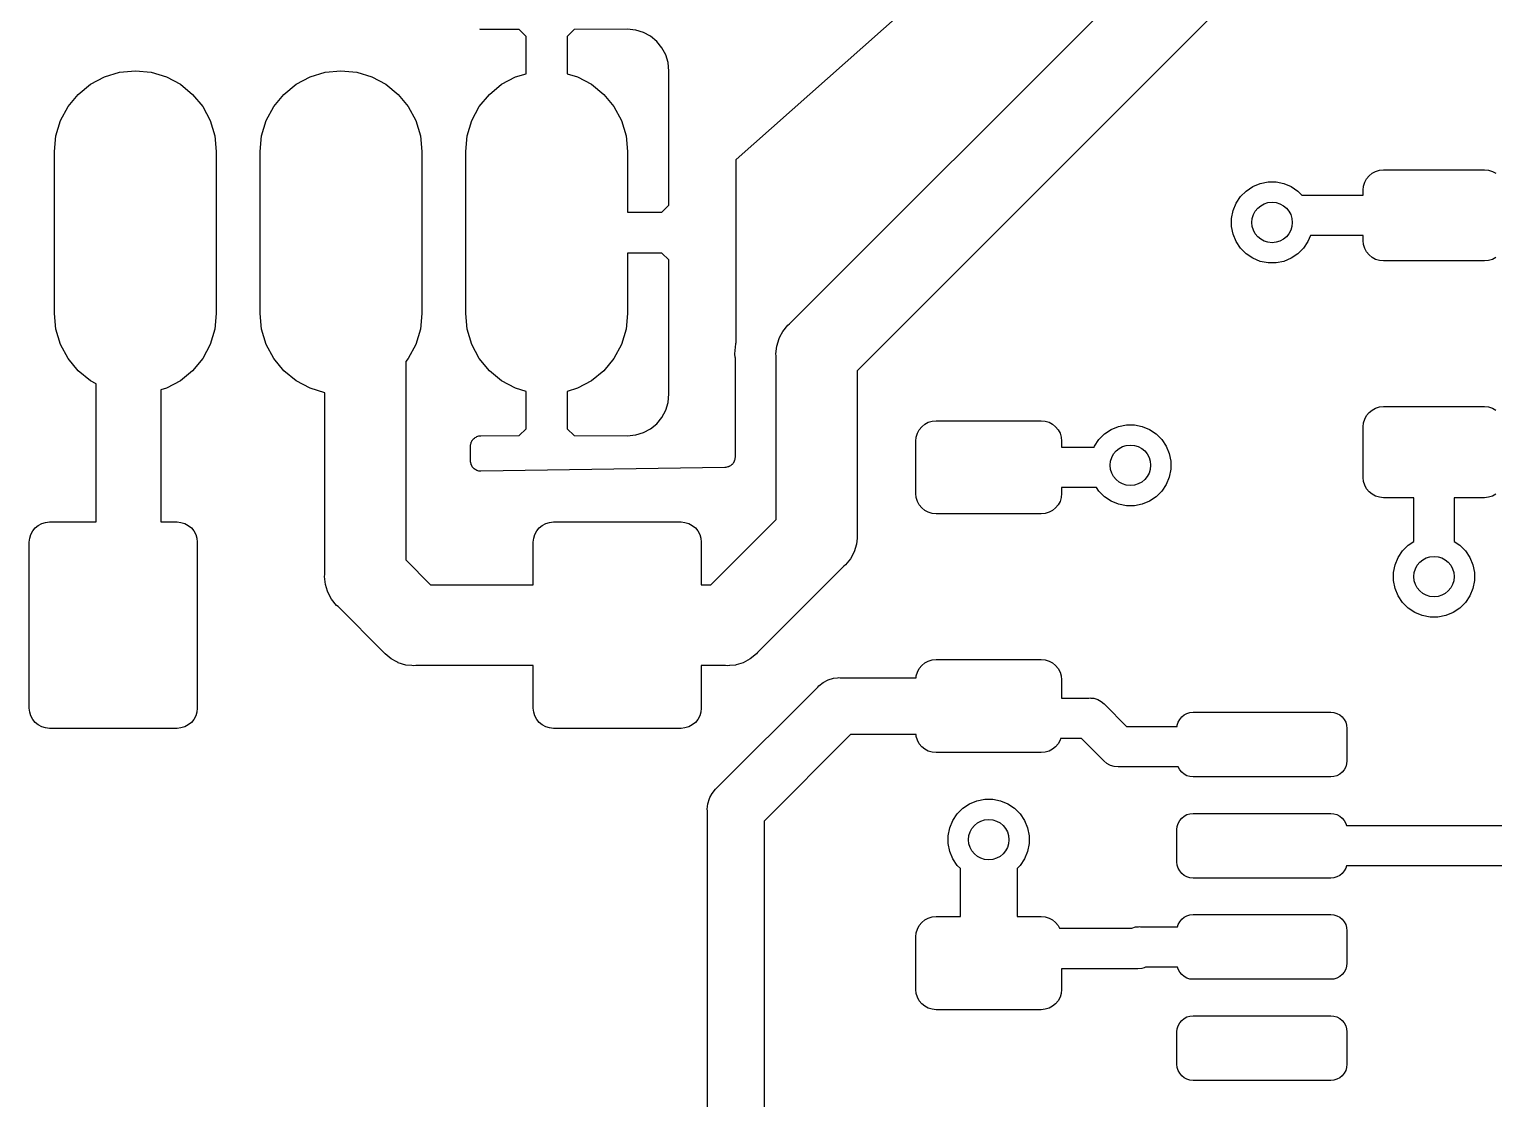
# Model space of a CAD drawing. Extents: x -3.6 to 94.4, y -84.3 to 13.7.
# Drawn here: x 30.15 to 48.24, y -45.95 to -32.74 of the extents above; entities that cross this region are included whole.
import ezdxf

# ---------------------------------------------------------------- set-up
doc = ezdxf.new("R2010")
doc.units = 0
doc.layers.add('BLACK', color=7, linetype='CONTINUOUS')

msp = doc.modelspace()

# ---------------------------------------------------------------- linework, layer by layer
at = {"layer": 'BLACK', "linetype": 'CONTINUOUS'}
for p, q in [((39.5388, -36.3791), (47.5, -28.4179)), ((48.3362, -28.9959), (40.375, -36.9571)), ((42.1573, -31.4379), (38.8797, -34.3459)), ((35.7247, -32.7397), (35.7131, -32.7384)), ((35.7261, -32.7397), (35.7247, -32.7397)), ((35.7265, -32.7397), (35.7261, -32.7397)), ((35.7261, -32.7397), (35.7261, -32.7397)), ((35.7261, -32.7397), (35.7261, -32.7397)), ((36.2014, -32.7418), (35.7265, -32.7397)), ((36.286, -32.8264), (36.2014, -32.7418)), ((36.286, -33.2871), (36.286, -32.8264)), ((36.8786, -32.7418), (36.794, -32.8264)), ((36.794, -32.8264), (36.794, -33.2871)), ((37.534, -32.739), (36.8786, -32.7418)), ((37.6396, -32.7493), (37.534, -32.739)), ((37.7353, -32.7784), (37.6396, -32.7493)), ((37.8236, -32.8256), (37.7353, -32.7784)), ((37.9009, -32.8891), (37.8236, -32.8256)), ((37.9644, -32.9664), (37.9009, -32.8891)), ((38.0116, -33.0547), (37.9644, -32.9664)), ((38.0406, -33.1504), (38.0116, -33.0547)), ((31.0773, -33.3261), (31.2649, -33.2692)), ((31.2649, -33.2692), (31.46, -33.25)), ((31.46, -33.25), (31.46, -33.25)), ((31.46, -33.25), (31.6551, -33.2692)), ((31.6551, -33.2692), (31.8427, -33.3261)), ((33.6173, -33.3261), (33.8049, -33.2692)), ((33.8049, -33.2692), (34, -33.25)), ((34, -33.25), (34, -33.25)), ((34, -33.25), (34.1951, -33.2692)), ((34.1951, -33.2692), (34.3827, -33.3261)), ((38.0511, -33.2561), (38.0406, -33.1504)), ((38.0481, -34.9116), (38.0511, -33.2561)), ((30.7529, -33.5429), (30.9044, -33.4185)), ((30.9044, -33.4185), (31.0773, -33.3261)), ((31.8427, -33.3261), (32.0156, -33.4185)), ((32.0156, -33.4185), (32.1671, -33.5429)), ((33.2929, -33.5429), (33.4444, -33.4185)), ((33.4444, -33.4185), (33.6173, -33.3261)), ((34.3827, -33.3261), (34.5556, -33.4185)), ((34.5556, -33.4185), (34.7071, -33.5429)), ((35.8329, -33.5429), (35.9844, -33.4185)), ((35.9844, -33.4185), (36.1573, -33.3261)), ((36.1573, -33.3261), (36.286, -33.2871)), ((36.794, -33.2871), (36.9227, -33.3261)), ((36.9227, -33.3261), (37.0956, -33.4185)), ((37.0956, -33.4185), (37.2471, -33.5429)), ((30.6285, -33.6944), (30.7529, -33.5429)), ((32.1671, -33.5429), (32.2915, -33.6944)), ((33.1685, -33.6944), (33.2929, -33.5429)), ((34.7071, -33.5429), (34.8315, -33.6944)), ((35.7085, -33.6944), (35.8329, -33.5429)), ((37.2471, -33.5429), (37.3715, -33.6944)), ((30.5361, -33.8673), (30.6285, -33.6944)), ((32.2915, -33.6944), (32.3839, -33.8673)), ((33.0761, -33.8673), (33.1685, -33.6944)), ((34.8315, -33.6944), (34.9239, -33.8673)), ((35.6161, -33.8673), (35.7085, -33.6944)), ((37.3715, -33.6944), (37.4639, -33.8673)), ((30.4792, -34.0549), (30.5361, -33.8673)), ((32.3839, -33.8673), (32.4408, -34.0549)), ((33.0192, -34.0549), (33.0761, -33.8673)), ((34.9239, -33.8673), (34.9808, -34.0549)), ((35.5592, -34.0549), (35.6161, -33.8673)), ((37.4639, -33.8673), (37.5208, -34.0549)), ((30.46, -34.25), (30.4792, -34.0549)), ((32.4408, -34.0549), (32.46, -34.25)), ((33, -34.25), (33.0192, -34.0549)), ((34.9808, -34.0549), (35, -34.25)), ((35.54, -34.25), (35.5592, -34.0549)), ((37.5208, -34.0549), (37.54, -34.25)), ((30.46, -36.25), (30.46, -34.25)), ((32.46, -34.25), (32.46, -36.25)), ((33, -36.25), (33, -34.25)), ((35, -34.25), (35, -36.25)), ((35.54, -36.25), (35.54, -34.25)), ((37.54, -34.25), (37.54, -34.996)), ((38.8761, -34.3497), (38.875, -34.3581)), ((38.875, -34.3581), (38.875, -36.613)), ((38.8797, -34.3459), (38.8761, -34.3497)), ((46.6982, -34.5482), (46.7361, -34.5171)), ((46.7361, -34.5171), (46.7793, -34.494)), ((46.7793, -34.494), (46.8262, -34.4798)), ((46.8262, -34.4798), (46.875, -34.475)), ((46.875, -34.475), (48.125, -34.475)), ((48.125, -34.475), (48.1738, -34.4798)), ((48.1738, -34.4798), (48.2207, -34.494)), ((48.2207, -34.494), (48.2639, -34.5171)), ((45.1813, -34.7366), (45.2632, -34.6819)), ((45.2632, -34.6819), (45.3542, -34.6442)), ((45.3542, -34.6442), (45.4508, -34.625)), ((45.4508, -34.625), (45.5492, -34.625)), ((45.5492, -34.625), (45.6458, -34.6442)), ((45.6458, -34.6442), (45.7368, -34.6819)), ((45.7368, -34.6819), (45.8187, -34.7366)), ((46.625, -34.725), (46.6298, -34.6762)), ((46.625, -34.7875), (46.625, -34.725)), ((46.6298, -34.6762), (46.644, -34.6293)), ((46.644, -34.6293), (46.6671, -34.5861)), ((46.6671, -34.5861), (46.6982, -34.5482)), ((45.0192, -34.9792), (45.0569, -34.8882)), ((45.0569, -34.8882), (45.1116, -34.8063)), ((45.1116, -34.8063), (45.1813, -34.7366)), ((45.8187, -34.7366), (45.8696, -34.7875)), ((45.8696, -34.7875), (46.625, -34.7875)), ((37.54, -34.996), (37.9636, -34.996)), ((37.9636, -34.996), (38.0481, -34.9116)), ((45, -35.0758), (45.0192, -34.9792)), ((45, -35.1742), (45, -35.0758)), ((45.0192, -35.2708), (45, -35.1742)), ((45.0569, -35.3618), (45.0192, -35.2708)), ((45.1116, -35.4437), (45.0569, -35.3618)), ((45.1813, -35.5134), (45.1116, -35.4437)), ((45.8884, -35.4437), (45.8187, -35.5134)), ((45.9431, -35.3618), (45.8884, -35.4437)), ((45.9739, -35.2875), (45.9431, -35.3618)), ((46.625, -35.2875), (45.9739, -35.2875)), ((46.625, -35.35), (46.625, -35.2875)), ((46.6298, -35.3988), (46.625, -35.35)), ((46.644, -35.4457), (46.6298, -35.3988)), ((46.6671, -35.4889), (46.644, -35.4457)), ((37.54, -35.504), (37.54, -36.25)), ((37.9636, -35.504), (37.54, -35.504)), ((38.0481, -35.5884), (37.9636, -35.504)), ((38.0511, -37.2439), (38.0481, -35.5884)), ((45.2632, -35.5681), (45.1813, -35.5134)), ((45.3542, -35.6058), (45.2632, -35.5681)), ((45.4508, -35.625), (45.3542, -35.6058)), ((45.5492, -35.625), (45.4508, -35.625)), ((45.6458, -35.6058), (45.5492, -35.625)), ((45.7368, -35.5681), (45.6458, -35.6058)), ((45.8187, -35.5134), (45.7368, -35.5681)), ((46.6982, -35.5268), (46.6671, -35.4889)), ((46.7361, -35.5579), (46.6982, -35.5268)), ((46.7793, -35.581), (46.7361, -35.5579)), ((46.8262, -35.5952), (46.7793, -35.581)), ((46.875, -35.6), (46.8262, -35.5952)), ((48.125, -35.6), (46.875, -35.6)), ((48.1738, -35.5952), (48.125, -35.6)), ((48.2207, -35.581), (48.1738, -35.5952)), ((48.2639, -35.5579), (48.2207, -35.581)), ((30.4792, -36.4451), (30.46, -36.25)), ((32.46, -36.25), (32.4408, -36.4451)), ((33.0192, -36.4451), (33, -36.25)), ((35, -36.25), (34.9808, -36.4451)), ((35.5592, -36.4451), (35.54, -36.25)), ((37.54, -36.25), (37.5208, -36.4451)), ((30.5361, -36.6327), (30.4792, -36.4451)), ((32.4408, -36.4451), (32.3839, -36.6327)), ((33.0761, -36.6327), (33.0192, -36.4451)), ((34.9808, -36.4451), (34.9239, -36.6327)), ((35.6161, -36.6327), (35.5592, -36.4451)), ((37.5208, -36.4451), (37.4639, -36.6327)), ((39.422, -36.5369), (39.4573, -36.4709)), ((39.4573, -36.4709), (39.5197, -36.3947)), ((39.5197, -36.3947), (39.5388, -36.3791)), ((30.6285, -36.8056), (30.5361, -36.6327)), ((32.3839, -36.6327), (32.2915, -36.8056)), ((33.1685, -36.8056), (33.0761, -36.6327)), ((34.9239, -36.6327), (34.8315, -36.8056)), ((35.7085, -36.8056), (35.6161, -36.6327)), ((37.4639, -36.6327), (37.3715, -36.8056)), ((38.8744, -36.6255), (38.8621, -36.75)), ((38.875, -36.6148), (38.8744, -36.6201)), ((38.8744, -36.6201), (38.8744, -36.6255)), ((38.875, -36.613), (38.875, -36.6148)), ((39.3726, -36.75), (39.3822, -36.652)), ((39.3822, -36.652), (39.4108, -36.5577)), ((39.4108, -36.5577), (39.422, -36.5369)), ((30.7529, -36.9571), (30.6285, -36.8056)), ((32.2915, -36.8056), (32.1671, -36.9571)), ((33.2929, -36.9571), (33.1685, -36.8056)), ((34.8315, -36.8056), (34.8, -36.8439)), ((34.8, -36.8439), (34.8, -39.2929)), ((35.8329, -36.9571), (35.7085, -36.8056)), ((37.3715, -36.8056), (37.2471, -36.9571)), ((38.8621, -36.75), (38.8664, -36.7933)), ((38.8664, -36.7933), (38.8666, -36.7951)), ((38.8666, -36.7951), (38.8665, -36.8004)), ((38.8665, -36.8004), (38.867, -36.8058)), ((38.867, -36.8058), (38.867, -38.025)), ((39.375, -36.7746), (39.3726, -36.75)), ((39.375, -38.7929), (39.375, -36.7746)), ((30.9044, -37.0815), (30.7529, -36.9571)), ((32.1671, -36.9571), (32.0156, -37.0815)), ((33.4444, -37.0815), (33.2929, -36.9571)), ((35.9844, -37.0815), (35.8329, -36.9571)), ((37.2471, -36.9571), (37.0956, -37.0815)), ((40.375, -36.9571), (40.375, -38.9754)), ((30.975, -37.1192), (30.9044, -37.0815)), ((30.975, -38.825), (30.975, -37.1192)), ((31.8427, -37.1739), (31.775, -37.1944)), ((31.775, -37.1944), (31.775, -38.825)), ((32.0156, -37.0815), (31.8427, -37.1739)), ((33.6173, -37.1739), (33.4444, -37.0815)), ((33.8, -37.2293), (33.6173, -37.1739)), ((33.8, -39.4754), (33.8, -37.2293)), ((36.1573, -37.1739), (35.9844, -37.0815)), ((36.286, -37.2129), (36.1573, -37.1739)), ((36.286, -37.6736), (36.286, -37.2129)), ((36.9227, -37.1739), (36.794, -37.2129)), ((36.794, -37.2129), (36.794, -37.6736)), ((37.0956, -37.0815), (36.9227, -37.1739)), ((38.0406, -37.3496), (38.0511, -37.2439)), ((38.0116, -37.4453), (38.0406, -37.3496)), ((46.7361, -37.4421), (46.7793, -37.419)), ((46.7793, -37.419), (46.8262, -37.4048)), ((46.8262, -37.4048), (46.875, -37.4)), ((46.875, -37.4), (48.125, -37.4)), ((48.125, -37.4), (48.1738, -37.4048)), ((48.1738, -37.4048), (48.2207, -37.419)), ((48.2207, -37.419), (48.2639, -37.4421)), ((37.8236, -37.6744), (37.9009, -37.6109)), ((37.9009, -37.6109), (37.9644, -37.5336)), ((37.9644, -37.5336), (38.0116, -37.4453)), ((41.1732, -37.6482), (41.2111, -37.6171)), ((41.2111, -37.6171), (41.2543, -37.594)), ((41.2543, -37.594), (41.3012, -37.5798)), ((41.3012, -37.5798), (41.35, -37.575)), ((41.35, -37.575), (42.65, -37.575)), ((42.65, -37.575), (42.6988, -37.5798)), ((42.6988, -37.5798), (42.7457, -37.594)), ((42.7457, -37.594), (42.7889, -37.6171)), ((42.7889, -37.6171), (42.8268, -37.6482)), ((46.625, -37.65), (46.6298, -37.6012)), ((46.6298, -37.6012), (46.644, -37.5543)), ((46.644, -37.5543), (46.6671, -37.5111)), ((46.6671, -37.5111), (46.6982, -37.4732)), ((46.6982, -37.4732), (46.7361, -37.4421)), ((35.6297, -37.8066), (35.6371, -37.7975)), ((35.6371, -37.7975), (35.6377, -37.7971)), ((35.6377, -37.7971), (35.6381, -37.7965)), ((35.6381, -37.7965), (35.6472, -37.7892)), ((35.6472, -37.7892), (35.6563, -37.7818)), ((35.6563, -37.7818), (35.6569, -37.7814)), ((35.6569, -37.7814), (35.6575, -37.781)), ((35.6575, -37.781), (35.6678, -37.7756)), ((35.6678, -37.7756), (35.6781, -37.7701)), ((35.6781, -37.7701), (35.6788, -37.7698)), ((35.6788, -37.7698), (35.6794, -37.7695)), ((35.6794, -37.7695), (35.6906, -37.7662)), ((35.6906, -37.7662), (35.7018, -37.7628)), ((35.7018, -37.7628), (35.7025, -37.7627)), ((35.7025, -37.7627), (35.7032, -37.7625)), ((35.7032, -37.7625), (35.7148, -37.7615)), ((35.7148, -37.7615), (35.7265, -37.7603)), ((35.7265, -37.7603), (36.2014, -37.7582)), ((36.2014, -37.7582), (36.286, -37.6736)), ((36.794, -37.6736), (36.8786, -37.7582)), ((36.8786, -37.7582), (37.534, -37.761)), ((37.534, -37.761), (37.6396, -37.7507)), ((37.6396, -37.7507), (37.7353, -37.7216)), ((37.7353, -37.7216), (37.8236, -37.6744)), ((41.1, -37.825), (41.1048, -37.7762)), ((41.1048, -37.7762), (41.119, -37.7293)), ((41.119, -37.7293), (41.1421, -37.6861)), ((41.1421, -37.6861), (41.1732, -37.6482)), ((42.8268, -37.6482), (42.8579, -37.6861)), ((42.8579, -37.6861), (42.881, -37.7293)), ((42.881, -37.7293), (42.8952, -37.7762)), ((42.8952, -37.7762), (42.9, -37.825)), ((43.3616, -37.8063), (43.4313, -37.7366)), ((43.4313, -37.7366), (43.5132, -37.6819)), ((43.5132, -37.6819), (43.6042, -37.6442)), ((43.6042, -37.6442), (43.7008, -37.625)), ((43.7008, -37.625), (43.7992, -37.625)), ((43.7992, -37.625), (43.8958, -37.6442)), ((43.8958, -37.6442), (43.9868, -37.6819)), ((43.9868, -37.6819), (44.0687, -37.7366)), ((44.0687, -37.7366), (44.1384, -37.8063)), ((46.625, -38.275), (46.625, -37.65)), ((35.6, -37.8855), (35.6013, -37.8739)), ((35.6, -37.8869), (35.6, -37.8855)), ((35.6, -37.8873), (35.6, -37.8869)), ((35.6, -37.8869), (35.6, -37.8869)), ((35.6, -37.8869), (35.6, -37.8869)), ((35.6, -38.071), (35.6, -37.8873)), ((35.6013, -37.8739), (35.6025, -37.8623)), ((35.6025, -37.8623), (35.6027, -37.8616)), ((35.6027, -37.8616), (35.6028, -37.8609)), ((35.6028, -37.8609), (35.6063, -37.8498)), ((35.6063, -37.8498), (35.6097, -37.8386)), ((35.6097, -37.8386), (35.6101, -37.8379)), ((35.6101, -37.8379), (35.6103, -37.8372)), ((35.6103, -37.8372), (35.6159, -37.827)), ((35.6159, -37.827), (35.6214, -37.8167)), ((35.6214, -37.8167), (35.6219, -37.8161)), ((35.6219, -37.8161), (35.6222, -37.8155)), ((35.6222, -37.8155), (35.6297, -37.8066)), ((41.1, -38.475), (41.1, -37.825)), ((42.9, -37.825), (42.9, -37.9)), ((42.9, -37.9), (43.302, -37.9)), ((43.302, -37.9), (43.3069, -37.8882)), ((43.3069, -37.8882), (43.3616, -37.8063)), ((44.1384, -37.8063), (44.1931, -37.8882)), ((44.1931, -37.8882), (44.2308, -37.9792)), ((44.2308, -37.9792), (44.25, -38.0758)), ((35.6001, -38.0716), (35.6, -38.071)), ((35.6, -38.0721), (35.6001, -38.0716)), ((35.6013, -38.0839), (35.6, -38.0721)), ((35.6024, -38.0957), (35.6013, -38.0839)), ((35.6026, -38.0962), (35.6024, -38.0957)), ((35.6026, -38.0967), (35.6026, -38.0962)), ((35.6061, -38.1081), (35.6026, -38.0967)), ((35.6096, -38.1194), (35.6061, -38.1081)), ((35.6098, -38.1199), (35.6096, -38.1194)), ((35.61, -38.1204), (35.6098, -38.1199)), ((35.6156, -38.1308), (35.61, -38.1204)), ((35.6212, -38.1413), (35.6156, -38.1308)), ((35.6216, -38.1417), (35.6212, -38.1413)), ((35.6218, -38.1422), (35.6216, -38.1417)), ((35.6294, -38.1513), (35.6218, -38.1422)), ((35.6369, -38.1605), (35.6294, -38.1513)), ((35.6373, -38.1609), (35.6369, -38.1605)), ((35.6376, -38.1613), (35.6373, -38.1609)), ((35.6468, -38.1688), (35.6376, -38.1613)), ((38.7419, -38.152), (35.7289, -38.198)), ((38.7529, -38.1508), (38.7419, -38.152)), ((38.7638, -38.1498), (38.7529, -38.1508)), ((38.7652, -38.1494), (38.7638, -38.1498)), ((38.7666, -38.1492), (38.7652, -38.1494)), ((38.7771, -38.1459), (38.7666, -38.1492)), ((38.7876, -38.1428), (38.7771, -38.1459)), ((38.7888, -38.1421), (38.7876, -38.1428)), ((38.7902, -38.1417), (38.7888, -38.1421)), ((38.7998, -38.1364), (38.7902, -38.1417)), ((38.8095, -38.1313), (38.7998, -38.1364)), ((38.8106, -38.1304), (38.8095, -38.1313)), ((38.8119, -38.1297), (38.8106, -38.1304)), ((38.8203, -38.1227), (38.8119, -38.1297)), ((38.8289, -38.1158), (38.8203, -38.1227)), ((38.8298, -38.1147), (38.8289, -38.1158)), ((38.8309, -38.1138), (38.8298, -38.1147)), ((38.8377, -38.1052), (38.8309, -38.1138)), ((38.8448, -38.0968), (38.8377, -38.1052)), ((38.8455, -38.0956), (38.8448, -38.0968)), ((38.8464, -38.0944), (38.8455, -38.0956)), ((38.8514, -38.0847), (38.8464, -38.0944)), ((38.8567, -38.0751), (38.8514, -38.0847)), ((38.8572, -38.0737), (38.8567, -38.0751)), ((38.8578, -38.0725), (38.8572, -38.0737)), ((38.8609, -38.0619), (38.8578, -38.0725)), ((38.8642, -38.0515), (38.8609, -38.0619)), ((38.8644, -38.05), (38.8642, -38.0515)), ((38.8648, -38.0487), (38.8644, -38.05)), ((38.8658, -38.0378), (38.8648, -38.0487)), ((38.867, -38.0268), (38.8658, -38.0378)), ((38.867, -38.025), (38.867, -38.0268)), ((44.25, -38.0758), (44.25, -38.1742)), ((35.656, -38.1763), (35.6468, -38.1688)), ((35.6564, -38.1766), (35.656, -38.1763)), ((35.6569, -38.1769), (35.6564, -38.1766)), ((35.6673, -38.1825), (35.6569, -38.1769)), ((35.6778, -38.1881), (35.6673, -38.1825)), ((35.6783, -38.1883), (35.6778, -38.1881)), ((35.6788, -38.1885), (35.6783, -38.1883)), ((35.6901, -38.1919), (35.6788, -38.1885)), ((35.7015, -38.1955), (35.6901, -38.1919)), ((35.702, -38.1955), (35.7015, -38.1955)), ((35.7025, -38.1957), (35.702, -38.1955)), ((35.7144, -38.1968), (35.7025, -38.1957)), ((35.7261, -38.198), (35.7144, -38.1968)), ((35.7266, -38.198), (35.7261, -38.198)), ((35.7272, -38.198), (35.7266, -38.198)), ((35.7289, -38.198), (35.7272, -38.198)), ((44.2308, -38.2708), (44.1931, -38.3618)), ((44.25, -38.1742), (44.2308, -38.2708)), ((46.6298, -38.3238), (46.625, -38.275)), ((46.644, -38.3707), (46.6298, -38.3238)), ((41.1048, -38.5238), (41.1, -38.475)), ((41.119, -38.5707), (41.1048, -38.5238)), ((42.8952, -38.5238), (42.881, -38.5707)), ((42.9, -38.475), (42.8952, -38.5238)), ((43.3324, -38.4), (42.9, -38.4)), ((42.9, -38.4), (42.9, -38.475)), ((43.3616, -38.4437), (43.3324, -38.4)), ((43.4313, -38.5134), (43.3616, -38.4437)), ((43.5132, -38.5681), (43.4313, -38.5134)), ((44.0687, -38.5134), (43.9868, -38.5681)), ((44.1384, -38.4437), (44.0687, -38.5134)), ((44.1931, -38.3618), (44.1384, -38.4437)), ((46.6671, -38.4139), (46.644, -38.3707)), ((46.6982, -38.4518), (46.6671, -38.4139)), ((46.7361, -38.4829), (46.6982, -38.4518)), ((46.7793, -38.506), (46.7361, -38.4829)), ((46.8262, -38.5202), (46.7793, -38.506)), ((46.875, -38.525), (46.8262, -38.5202)), ((47.25, -38.525), (46.875, -38.525)), ((47.25, -39.0657), (47.25, -38.525)), ((48.125, -38.525), (47.75, -38.525)), ((47.75, -38.525), (47.75, -39.0657)), ((48.1738, -38.5202), (48.125, -38.525)), ((48.2207, -38.506), (48.1738, -38.5202)), ((48.2639, -38.4829), (48.2207, -38.506)), ((41.1421, -38.6139), (41.119, -38.5707)), ((41.1732, -38.6518), (41.1421, -38.6139)), ((41.2111, -38.6829), (41.1732, -38.6518)), ((41.2543, -38.706), (41.2111, -38.6829)), ((41.3012, -38.7202), (41.2543, -38.706)), ((42.7457, -38.706), (42.6988, -38.7202)), ((42.7889, -38.6829), (42.7457, -38.706)), ((42.8268, -38.6518), (42.7889, -38.6829)), ((42.8579, -38.6139), (42.8268, -38.6518)), ((42.881, -38.5707), (42.8579, -38.6139)), ((43.6042, -38.6058), (43.5132, -38.5681)), ((43.7008, -38.625), (43.6042, -38.6058)), ((43.7992, -38.625), (43.7008, -38.625)), ((43.8958, -38.6058), (43.7992, -38.625)), ((43.9868, -38.5681), (43.8958, -38.6058)), ((30.2232, -38.8982), (30.2611, -38.8671)), ((30.2611, -38.8671), (30.3043, -38.844)), ((30.3043, -38.844), (30.3512, -38.8298)), ((30.3512, -38.8298), (30.4, -38.825)), ((30.4, -38.825), (30.975, -38.825)), ((31.775, -38.825), (31.975, -38.825)), ((31.975, -38.825), (32.0238, -38.8298)), ((32.0238, -38.8298), (32.0707, -38.844)), ((32.0707, -38.844), (32.1139, -38.8671)), ((32.1139, -38.8671), (32.1518, -38.8982)), ((36.4482, -38.8982), (36.4861, -38.8671)), ((36.4861, -38.8671), (36.5293, -38.844)), ((36.5293, -38.844), (36.5762, -38.8298)), ((36.5762, -38.8298), (36.625, -38.825)), ((36.625, -38.825), (38.2, -38.825)), ((38.2, -38.825), (38.2488, -38.8298)), ((38.2488, -38.8298), (38.2957, -38.844)), ((38.2957, -38.844), (38.3389, -38.8671)), ((38.3389, -38.8671), (38.3768, -38.8982)), ((38.5679, -39.6), (39.375, -38.7929)), ((41.35, -38.725), (41.3012, -38.7202)), ((42.65, -38.725), (41.35, -38.725)), ((42.6988, -38.7202), (42.65, -38.725)), ((30.15, -39.075), (30.1548, -39.0262)), ((30.1548, -39.0262), (30.169, -38.9793)), ((30.169, -38.9793), (30.1921, -38.9361)), ((30.1921, -38.9361), (30.2232, -38.8982)), ((32.1518, -38.8982), (32.1829, -38.9361)), ((32.1829, -38.9361), (32.206, -38.9793)), ((32.206, -38.9793), (32.2202, -39.0262)), ((32.2202, -39.0262), (32.225, -39.075)), ((36.375, -39.075), (36.3798, -39.0262)), ((36.3798, -39.0262), (36.394, -38.9793)), ((36.394, -38.9793), (36.4171, -38.9361)), ((36.4171, -38.9361), (36.4482, -38.8982)), ((38.3768, -38.8982), (38.4079, -38.9361)), ((38.4079, -38.9361), (38.431, -38.9793)), ((38.431, -38.9793), (38.4452, -39.0262)), ((38.4452, -39.0262), (38.45, -39.075)), ((40.375, -39.0246), (40.3678, -39.098)), ((40.375, -38.9754), (40.3774, -39)), ((40.3774, -39), (40.375, -39.0246)), ((40.375, -39.0246), (40.375, -39.0246)), ((47.1813, -39.1116), (47.25, -39.0657)), ((47.75, -39.0657), (47.8187, -39.1116)), ((30.15, -41.125), (30.15, -39.075)), ((32.225, -39.075), (32.225, -41.125)), ((36.375, -39.6), (36.375, -39.075)), ((38.45, -39.075), (38.45, -39.6)), ((40.3392, -39.1923), (40.2927, -39.2791)), ((40.3678, -39.098), (40.3392, -39.1923)), ((47.0569, -39.2632), (47.1116, -39.1813)), ((47.1116, -39.1813), (47.1813, -39.1116)), ((47.8187, -39.1116), (47.8884, -39.1813)), ((47.8884, -39.1813), (47.9431, -39.2632)), ((34.8, -39.2929), (35.1071, -39.6)), ((40.2112, -39.3709), (39.1459, -40.4362)), ((40.2303, -39.3553), (40.2112, -39.3709)), ((40.2927, -39.2791), (40.2303, -39.3553)), ((47, -39.4508), (47.0192, -39.3542)), ((47.0192, -39.3542), (47.0569, -39.2632)), ((47.9431, -39.2632), (47.9808, -39.3542)), ((47.9808, -39.3542), (48, -39.4508)), ((33.7976, -39.5), (33.8, -39.4754)), ((33.8072, -39.598), (33.7976, -39.5)), ((33.8326, -39.6818), (33.8072, -39.598)), ((35.1071, -39.6), (36.375, -39.6)), ((38.45, -39.6), (38.5679, -39.6)), ((47, -39.5492), (47, -39.4508)), ((47.0192, -39.6458), (47, -39.5492)), ((48, -39.5492), (47.9808, -39.6458)), ((48, -39.4508), (48, -39.5492)), ((33.8358, -39.6923), (33.8326, -39.6818)), ((33.8823, -39.7791), (33.8358, -39.6923)), ((33.9447, -39.8553), (33.8823, -39.7791)), ((47.0569, -39.7368), (47.0192, -39.6458)), ((47.1116, -39.8187), (47.0569, -39.7368)), ((47.9431, -39.7368), (47.8884, -39.8187)), ((47.9808, -39.6458), (47.9431, -39.7368)), ((33.9638, -39.8709), (33.9447, -39.8553)), ((34.5291, -40.4362), (33.9638, -39.8709)), ((47.1813, -39.8884), (47.1116, -39.8187)), ((47.2632, -39.9431), (47.1813, -39.8884)), ((47.3542, -39.9808), (47.2632, -39.9431)), ((47.7368, -39.9431), (47.6458, -39.9808)), ((47.8187, -39.8884), (47.7368, -39.9431)), ((47.8884, -39.8187), (47.8187, -39.8884)), ((47.4508, -40), (47.3542, -39.9808)), ((47.5492, -40), (47.4508, -40)), ((47.6458, -39.9808), (47.5492, -40)), ((34.5447, -40.4553), (34.5291, -40.4362)), ((34.6209, -40.5177), (34.5447, -40.4553)), ((39.1303, -40.4553), (39.0541, -40.5177)), ((39.1459, -40.4362), (39.1303, -40.4553)), ((34.6821, -40.5505), (34.6209, -40.5177)), ((34.7051, -40.5627), (34.6821, -40.5505)), ((34.7077, -40.5642), (34.7051, -40.5627)), ((34.802, -40.5928), (34.7077, -40.5642)), ((34.8754, -40.6), (34.802, -40.5928)), ((34.9, -40.6024), (34.8754, -40.6)), ((34.8754, -40.6), (34.8754, -40.6)), ((34.9246, -40.6), (34.9, -40.6024)), ((36.375, -40.6), (34.9246, -40.6)), ((36.375, -41.125), (36.375, -40.6)), ((38.7504, -40.6), (38.45, -40.6)), ((38.45, -40.6), (38.45, -41.125)), ((38.775, -40.6024), (38.7504, -40.6)), ((38.7996, -40.6), (38.775, -40.6024)), ((38.8018, -40.5998), (38.7996, -40.6)), ((38.873, -40.5928), (38.8018, -40.5998)), ((38.8802, -40.5906), (38.873, -40.5928)), ((38.9673, -40.5642), (38.8802, -40.5906)), ((39.0541, -40.5177), (38.9673, -40.5642)), ((41.1048, -40.7262), (41.119, -40.6793)), ((41.119, -40.6793), (41.1421, -40.6361)), ((41.1421, -40.6361), (41.1732, -40.5982)), ((41.1732, -40.5982), (41.2111, -40.5671)), ((41.2111, -40.5671), (41.2543, -40.544)), ((41.2543, -40.544), (41.3012, -40.5298)), ((41.3012, -40.5298), (41.35, -40.525)), ((41.35, -40.525), (42.65, -40.525)), ((42.65, -40.525), (42.6988, -40.5298)), ((42.6988, -40.5298), (42.7457, -40.544)), ((42.7457, -40.544), (42.7889, -40.5671)), ((42.7889, -40.5671), (42.8268, -40.5982)), ((42.8268, -40.5982), (42.8579, -40.6361)), ((42.8579, -40.6361), (42.881, -40.6793)), ((42.881, -40.6793), (42.8952, -40.7262)), ((38.6397, -42.1154), (39.8904, -40.8647)), ((39.8904, -40.8647), (39.9013, -40.8513)), ((39.9013, -40.8513), (39.9546, -40.8076)), ((39.9546, -40.8076), (40.0154, -40.7751)), ((40.0154, -40.7751), (40.0814, -40.7551)), ((40.0814, -40.7551), (40.1328, -40.75)), ((40.1328, -40.75), (40.15, -40.7483)), ((40.1328, -40.75), (40.1328, -40.75)), ((40.15, -40.7483), (40.1672, -40.75)), ((40.1672, -40.75), (41.1025, -40.75)), ((41.1025, -40.75), (41.1048, -40.7262)), ((42.8952, -40.7262), (42.9, -40.775)), ((42.9, -40.775), (42.9, -41)), ((42.9, -41), (43.2377, -41)), ((43.2377, -41), (43.25, -40.9988)), ((43.25, -40.9988), (43.2623, -41)), ((43.2623, -41), (43.299, -41.0036)), ((43.299, -41.0036), (43.3461, -41.0179)), ((43.3461, -41.0179), (43.3896, -41.0411)), ((43.3896, -41.0411), (43.4276, -41.0724)), ((30.1548, -41.1738), (30.15, -41.125)), ((30.169, -41.2207), (30.1548, -41.1738)), ((30.1921, -41.2639), (30.169, -41.2207)), ((32.206, -41.2207), (32.1829, -41.2639)), ((32.2202, -41.1738), (32.206, -41.2207)), ((32.225, -41.125), (32.2202, -41.1738)), ((36.3798, -41.1738), (36.375, -41.125)), ((36.394, -41.2207), (36.3798, -41.1738)), ((36.4171, -41.2639), (36.394, -41.2207)), ((38.431, -41.2207), (38.4079, -41.2639)), ((38.4452, -41.1738), (38.431, -41.2207)), ((38.45, -41.125), (38.4452, -41.1738)), ((43.4276, -41.0724), (43.4355, -41.0819)), ((43.4355, -41.0819), (43.7036, -41.35)), ((44.3587, -41.2639), (44.3836, -41.2336)), ((44.3836, -41.2336), (44.4139, -41.2087)), ((44.4139, -41.2087), (44.4485, -41.1902)), ((44.4485, -41.1902), (44.486, -41.1788)), ((44.486, -41.1788), (44.525, -41.175)), ((44.525, -41.175), (46.225, -41.175)), ((46.225, -41.175), (46.264, -41.1788)), ((46.264, -41.1788), (46.3015, -41.1902)), ((46.3015, -41.1902), (46.3361, -41.2087)), ((46.3361, -41.2087), (46.3664, -41.2336)), ((46.3664, -41.2336), (46.3913, -41.2639)), ((30.2232, -41.3018), (30.1921, -41.2639)), ((30.2611, -41.3329), (30.2232, -41.3018)), ((30.3043, -41.356), (30.2611, -41.3329)), ((30.3512, -41.3702), (30.3043, -41.356)), ((30.4, -41.375), (30.3512, -41.3702)), ((31.975, -41.375), (30.4, -41.375)), ((32.0238, -41.3702), (31.975, -41.375)), ((32.0707, -41.356), (32.0238, -41.3702)), ((32.1139, -41.3329), (32.0707, -41.356)), ((32.1518, -41.3018), (32.1139, -41.3329)), ((32.1829, -41.2639), (32.1518, -41.3018)), ((36.4482, -41.3018), (36.4171, -41.2639)), ((36.4861, -41.3329), (36.4482, -41.3018)), ((36.5293, -41.356), (36.4861, -41.3329)), ((36.5762, -41.3702), (36.5293, -41.356)), ((36.625, -41.375), (36.5762, -41.3702)), ((38.2, -41.375), (36.625, -41.375)), ((38.2488, -41.3702), (38.2, -41.375)), ((38.2957, -41.356), (38.2488, -41.3702)), ((38.3389, -41.3329), (38.2957, -41.356)), ((38.3768, -41.3018), (38.3389, -41.3329)), ((38.4079, -41.2639), (38.3768, -41.3018)), ((43.7036, -41.35), (44.3275, -41.35)), ((44.3275, -41.35), (44.3288, -41.336)), ((44.3288, -41.336), (44.3402, -41.2985)), ((44.3402, -41.2985), (44.3587, -41.2639)), ((46.3913, -41.2639), (46.4098, -41.2985)), ((46.4098, -41.2985), (46.4212, -41.336)), ((46.4212, -41.336), (46.425, -41.375)), ((46.425, -41.375), (46.425, -41.775)), ((40.295, -41.45), (39.225, -42.52)), ((41.1025, -41.45), (40.295, -41.45)), ((41.1048, -41.4738), (41.1025, -41.45)), ((41.119, -41.5207), (41.1048, -41.4738)), ((41.1421, -41.5639), (41.119, -41.5207)), ((41.1732, -41.6018), (41.1421, -41.5639)), ((42.8579, -41.5639), (42.8268, -41.6018)), ((42.881, -41.5207), (42.8579, -41.5639)), ((42.8872, -41.5), (42.881, -41.5207)), ((43.1464, -41.5), (42.8872, -41.5)), ((43.4145, -41.7681), (43.1464, -41.5)), ((41.2111, -41.6329), (41.1732, -41.6018)), ((41.2543, -41.656), (41.2111, -41.6329)), ((41.3012, -41.6702), (41.2543, -41.656)), ((41.35, -41.675), (41.3012, -41.6702)), ((42.65, -41.675), (41.35, -41.675)), ((42.6988, -41.6702), (42.65, -41.675)), ((42.7457, -41.656), (42.6988, -41.6702)), ((42.7889, -41.6329), (42.7457, -41.656)), ((42.8268, -41.6018), (42.7889, -41.6329)), ((43.4224, -41.7776), (43.4145, -41.7681)), ((43.4604, -41.8089), (43.4224, -41.7776)), ((46.425, -41.775), (46.4212, -41.814)), ((43.4978, -41.8288), (43.4604, -41.8089)), ((43.5039, -41.8321), (43.4978, -41.8288)), ((43.551, -41.8464), (43.5039, -41.8321)), ((43.6, -41.8512), (43.551, -41.8464)), ((43.6123, -41.85), (43.6, -41.8512)), ((44.3398, -41.85), (43.6123, -41.85)), ((44.3402, -41.8515), (44.3398, -41.85)), ((44.3587, -41.8861), (44.3402, -41.8515)), ((44.3836, -41.9164), (44.3587, -41.8861)), ((44.4139, -41.9413), (44.3836, -41.9164)), ((44.4485, -41.9598), (44.4139, -41.9413)), ((44.486, -41.9712), (44.4485, -41.9598)), ((46.3015, -41.9598), (46.264, -41.9712)), ((46.3361, -41.9413), (46.3015, -41.9598)), ((46.3664, -41.9164), (46.3361, -41.9413)), ((46.3913, -41.8861), (46.3664, -41.9164)), ((46.4098, -41.8515), (46.3913, -41.8861)), ((46.4212, -41.814), (46.4098, -41.8515)), ((38.5826, -42.1796), (38.6263, -42.1263)), ((38.6263, -42.1263), (38.6397, -42.1154)), ((44.525, -41.975), (44.486, -41.9712)), ((46.225, -41.975), (44.525, -41.975)), ((46.264, -41.9712), (46.225, -41.975)), ((38.5233, -42.375), (38.5301, -42.3064)), ((38.5301, -42.3064), (38.5501, -42.2404)), ((38.5501, -42.2404), (38.557, -42.2274)), ((38.557, -42.2274), (38.5826, -42.1796)), ((41.6813, -42.3616), (41.7632, -42.3069)), ((41.7632, -42.3069), (41.8542, -42.2692)), ((41.8542, -42.2692), (41.9508, -42.25)), ((41.9508, -42.25), (42.0492, -42.25)), ((42.0492, -42.25), (42.1458, -42.2692)), ((42.1458, -42.2692), (42.2368, -42.3069)), ((42.2368, -42.3069), (42.3187, -42.3616)), ((38.525, -42.3922), (38.5233, -42.375)), ((38.525, -49.6757), (38.525, -42.3922)), ((41.5569, -42.5132), (41.6116, -42.4313)), ((41.6116, -42.4313), (41.6813, -42.3616)), ((42.3187, -42.3616), (42.3884, -42.4313)), ((42.3884, -42.4313), (42.4431, -42.5132)), ((44.3587, -42.5139), (44.3836, -42.4836)), ((44.3836, -42.4836), (44.4139, -42.4587)), ((44.4139, -42.4587), (44.4485, -42.4402)), ((44.4485, -42.4402), (44.486, -42.4288)), ((44.486, -42.4288), (44.525, -42.425)), ((44.525, -42.425), (46.225, -42.425)), ((46.225, -42.425), (46.264, -42.4288)), ((46.264, -42.4288), (46.3015, -42.4402)), ((46.3015, -42.4402), (46.3361, -42.4587)), ((46.3361, -42.4587), (46.3664, -42.4836)), ((46.3664, -42.4836), (46.3913, -42.5139)), ((39.225, -42.52), (39.225, -50.73)), ((41.5, -42.7008), (41.5192, -42.6042)), ((41.5192, -42.6042), (41.5569, -42.5132)), ((42.4431, -42.5132), (42.4808, -42.6042)), ((42.4808, -42.6042), (42.5, -42.7008)), ((44.325, -42.625), (44.3288, -42.586)), ((44.325, -43.025), (44.325, -42.625)), ((44.3288, -42.586), (44.3402, -42.5485)), ((44.3402, -42.5485), (44.3587, -42.5139)), ((46.3913, -42.5139), (46.4098, -42.5485)), ((46.4098, -42.5485), (46.4178, -42.575)), ((46.4178, -42.575), (49.1964, -42.575)), ((41.5, -42.7992), (41.5, -42.7008)), ((41.5192, -42.8958), (41.5, -42.7992)), ((42.5, -42.7992), (42.4808, -42.8958)), ((42.5, -42.7008), (42.5, -42.7992)), ((41.5569, -42.9868), (41.5192, -42.8958)), ((41.6116, -43.0687), (41.5569, -42.9868)), ((42.4431, -42.9868), (42.3884, -43.0687)), ((42.4808, -42.8958), (42.4431, -42.9868)), ((44.3288, -43.064), (44.325, -43.025)), ((41.65, -43.1071), (41.6116, -43.0687)), ((41.65, -43.7), (41.65, -43.1071)), ((42.3884, -43.0687), (42.35, -43.1071)), ((42.35, -43.1071), (42.35, -43.7)), ((44.3402, -43.1015), (44.3288, -43.064)), ((44.3587, -43.1361), (44.3402, -43.1015)), ((44.3836, -43.1664), (44.3587, -43.1361)), ((44.4139, -43.1913), (44.3836, -43.1664)), ((44.4485, -43.2098), (44.4139, -43.1913)), ((44.486, -43.2212), (44.4485, -43.2098)), ((44.525, -43.225), (44.486, -43.2212)), ((46.225, -43.225), (44.525, -43.225)), ((46.264, -43.2212), (46.225, -43.225)), ((46.3015, -43.2098), (46.264, -43.2212)), ((46.3361, -43.1913), (46.3015, -43.2098)), ((46.3664, -43.1664), (46.3361, -43.1913)), ((46.3913, -43.1361), (46.3664, -43.1664)), ((46.4098, -43.1015), (46.3913, -43.1361)), ((46.4178, -43.075), (46.4098, -43.1015)), ((49.2877, -43.075), (46.4178, -43.075)), ((41.1732, -43.7732), (41.2111, -43.7421)), ((41.2111, -43.7421), (41.2543, -43.719)), ((41.2543, -43.719), (41.3012, -43.7048)), ((41.3012, -43.7048), (41.35, -43.7)), ((41.35, -43.7), (41.65, -43.7)), ((42.35, -43.7), (42.65, -43.7)), ((42.65, -43.7), (42.6988, -43.7048)), ((42.6988, -43.7048), (42.7457, -43.719)), ((42.7457, -43.719), (42.7889, -43.7421)), ((42.7889, -43.7421), (42.8268, -43.7732)), ((44.3402, -43.7985), (44.3587, -43.7639)), ((44.3587, -43.7639), (44.3836, -43.7336)), ((44.3836, -43.7336), (44.4139, -43.7087)), ((44.4139, -43.7087), (44.4485, -43.6902)), ((44.4485, -43.6902), (44.486, -43.6788)), ((44.486, -43.6788), (44.525, -43.675)), ((44.525, -43.675), (46.225, -43.675)), ((46.225, -43.675), (46.264, -43.6788)), ((46.264, -43.6788), (46.3015, -43.6902)), ((46.3015, -43.6902), (46.3361, -43.7087)), ((46.3361, -43.7087), (46.3664, -43.7336)), ((46.3664, -43.7336), (46.3913, -43.7639)), ((46.3913, -43.7639), (46.4098, -43.7985)), ((41.1, -43.95), (41.1048, -43.9012)), ((41.1, -44.6), (41.1, -43.95)), ((41.1048, -43.9012), (41.119, -43.8543)), ((41.119, -43.8543), (41.1421, -43.8111)), ((41.1421, -43.8111), (41.1732, -43.7732)), ((42.8268, -43.7732), (42.8579, -43.8111)), ((42.8579, -43.8111), (42.8758, -43.8447)), ((42.8758, -43.8447), (43.7625, -43.8447)), ((43.7625, -43.8447), (43.7658, -43.8429)), ((43.7658, -43.8429), (43.8129, -43.8286)), ((43.8129, -43.8286), (43.8496, -43.825)), ((43.8496, -43.825), (43.8619, -43.8238)), ((43.8496, -43.825), (43.8496, -43.825)), ((43.8619, -43.8238), (43.8742, -43.825)), ((43.8742, -43.825), (44.3322, -43.825)), ((44.3322, -43.825), (44.3402, -43.7985)), ((46.4098, -43.7985), (46.4212, -43.836)), ((46.4212, -43.836), (46.425, -43.875)), ((46.425, -43.875), (46.425, -44.275)), ((46.4212, -44.314), (46.4098, -44.3515)), ((46.425, -44.275), (46.4212, -44.314)), ((43.8299, -44.3447), (42.9, -44.3447)), ((42.9, -44.3447), (42.9, -44.6)), ((43.8422, -44.3459), (43.8299, -44.3447)), ((43.8912, -44.3411), (43.8422, -44.3459)), ((43.9195, -44.3325), (43.8912, -44.3411)), ((43.9383, -44.3268), (43.9195, -44.3325)), ((43.9417, -44.325), (43.9383, -44.3268)), ((44.3322, -44.325), (43.9417, -44.325)), ((44.3402, -44.3515), (44.3322, -44.325)), ((44.3587, -44.3861), (44.3402, -44.3515)), ((44.3836, -44.4164), (44.3587, -44.3861)), ((44.4139, -44.4413), (44.3836, -44.4164)), ((44.4485, -44.4598), (44.4139, -44.4413)), ((44.486, -44.4712), (44.4485, -44.4598)), ((44.525, -44.475), (44.486, -44.4712)), ((46.225, -44.475), (44.525, -44.475)), ((46.264, -44.4712), (46.225, -44.475)), ((46.3015, -44.4598), (46.264, -44.4712)), ((46.3361, -44.4413), (46.3015, -44.4598)), ((46.3664, -44.4164), (46.3361, -44.4413)), ((46.3913, -44.3861), (46.3664, -44.4164)), ((46.4098, -44.3515), (46.3913, -44.3861)), ((41.1048, -44.6488), (41.1, -44.6)), ((41.119, -44.6957), (41.1048, -44.6488)), ((42.8952, -44.6488), (42.881, -44.6957)), ((42.9, -44.6), (42.8952, -44.6488)), ((41.1421, -44.7389), (41.119, -44.6957)), ((41.1732, -44.7768), (41.1421, -44.7389)), ((41.2111, -44.8079), (41.1732, -44.7768)), ((41.2543, -44.831), (41.2111, -44.8079)), ((41.3012, -44.8452), (41.2543, -44.831)), ((41.35, -44.85), (41.3012, -44.8452)), ((42.65, -44.85), (41.35, -44.85)), ((42.6988, -44.8452), (42.65, -44.85)), ((42.7457, -44.831), (42.6988, -44.8452)), ((42.7889, -44.8079), (42.7457, -44.831)), ((42.8268, -44.7768), (42.7889, -44.8079)), ((42.8579, -44.7389), (42.8268, -44.7768)), ((42.881, -44.6957), (42.8579, -44.7389)), ((44.3402, -45.0485), (44.3587, -45.0139)), ((44.3587, -45.0139), (44.3836, -44.9836)), ((44.3836, -44.9836), (44.4139, -44.9587)), ((44.4139, -44.9587), (44.4485, -44.9402)), ((44.4485, -44.9402), (44.486, -44.9288)), ((44.486, -44.9288), (44.525, -44.925)), ((44.525, -44.925), (46.225, -44.925)), ((46.225, -44.925), (46.264, -44.9288)), ((46.264, -44.9288), (46.3015, -44.9402)), ((46.3015, -44.9402), (46.3361, -44.9587)), ((46.3361, -44.9587), (46.3664, -44.9836)), ((46.3664, -44.9836), (46.3913, -45.0139)), ((46.3913, -45.0139), (46.4098, -45.0485)), ((44.325, -45.125), (44.3288, -45.086)), ((44.325, -45.525), (44.325, -45.125)), ((44.3288, -45.086), (44.3402, -45.0485)), ((46.4098, -45.0485), (46.4212, -45.086)), ((46.4212, -45.086), (46.425, -45.125)), ((46.425, -45.125), (46.425, -45.525)), ((44.3288, -45.564), (44.325, -45.525)), ((44.3402, -45.6015), (44.3288, -45.564)), ((46.4212, -45.564), (46.4098, -45.6015)), ((46.425, -45.525), (46.4212, -45.564)), ((44.3587, -45.6361), (44.3402, -45.6015)), ((44.3836, -45.6664), (44.3587, -45.6361)), ((44.4139, -45.6913), (44.3836, -45.6664)), ((44.4485, -45.7098), (44.4139, -45.6913)), ((44.486, -45.7212), (44.4485, -45.7098)), ((44.525, -45.725), (44.486, -45.7212)), ((46.225, -45.725), (44.525, -45.725)), ((46.264, -45.7212), (46.225, -45.725)), ((46.3015, -45.7098), (46.264, -45.7212)), ((46.3361, -45.6913), (46.3015, -45.7098)), ((46.3664, -45.6664), (46.3361, -45.6913)), ((46.3913, -45.6361), (46.3664, -45.6664)), ((46.4098, -45.6015), (46.3913, -45.6361))]:
    msp.add_line(p, q, dxfattribs=at)
at = {"layer": 'BLACK'}
for centre in [(45.5, -35.125), (43.75, -38.125), (47.5, -39.5), (42, -42.75)]:
    msp.add_circle(centre, 0.25, dxfattribs=at)

doc.saveas('drawing.dxf')
